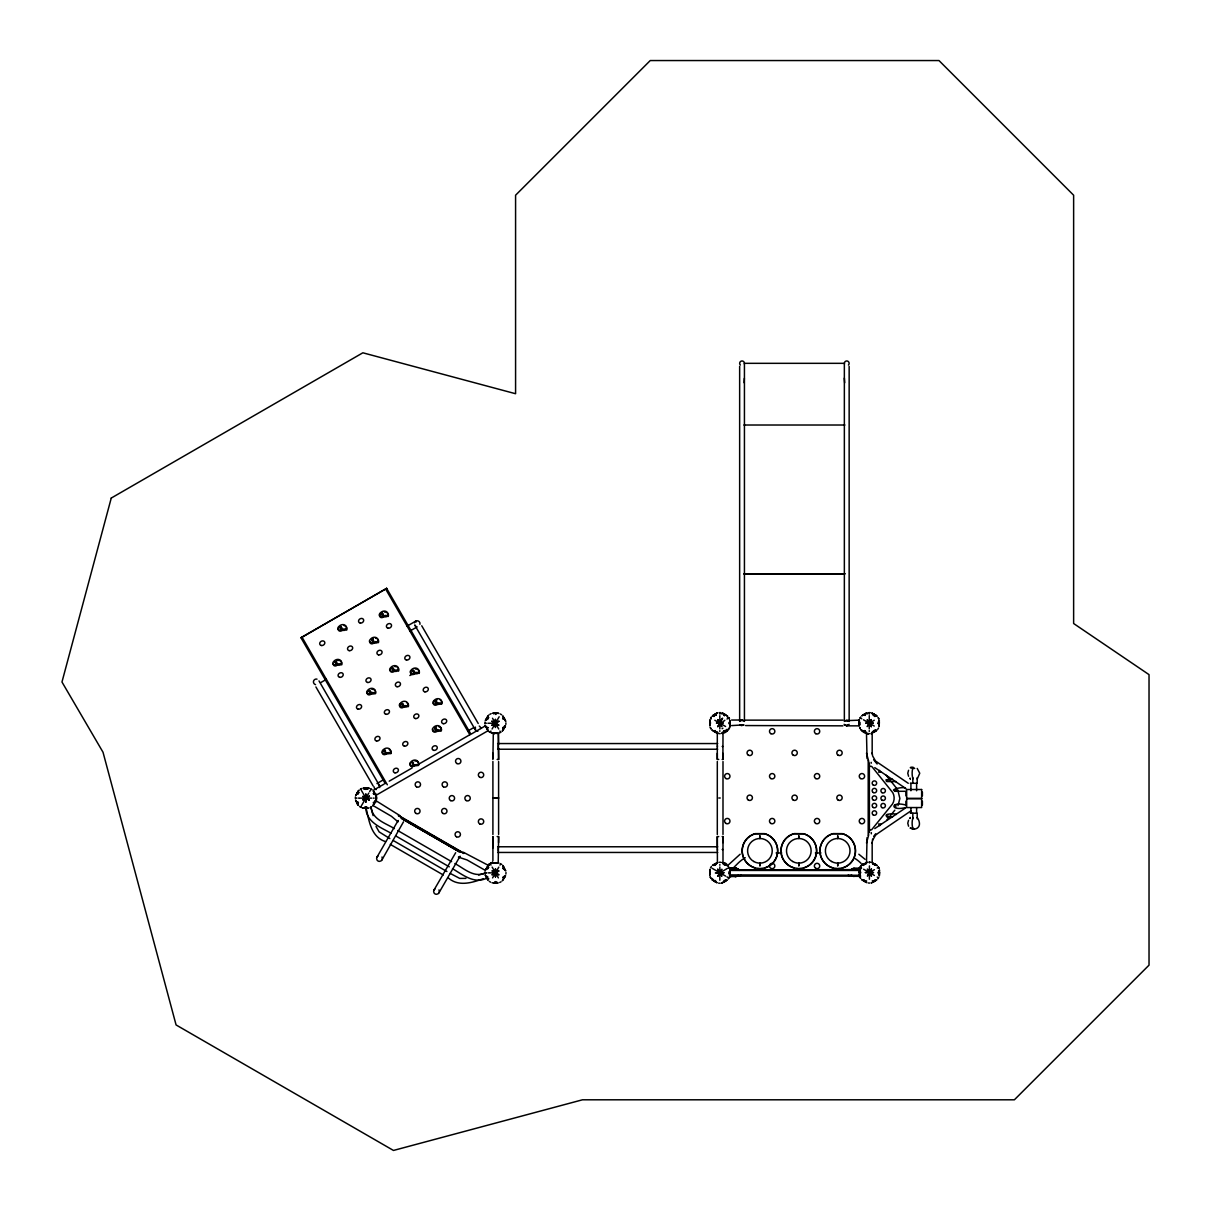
<?xml version="1.0" encoding="UTF-8"?>
<svg xmlns="http://www.w3.org/2000/svg" width="1211" height="1211" viewBox="0 0 1211 1211"><rect width="100%" height="100%" fill="white"/><g stroke="black" fill="none" stroke-linecap="round" stroke-linejoin="round"><path stroke-width="1.5" d="M373.609 793.659L374.078 792.176L376.137 796.142L373.23 790.738L374.82 793.81M492.907 860.779L492.907 836.756L492.907 847.927M492.907 753.242L492.907 759.252L493.301 733.382M498.599 842.644L498.599 836.589L497.176 836.559M498.221 733.382L498.599 759.418L498.599 748.216M503.216 877.37L503.685 878.49L505.547 875.583L504.154 877.869L503.17 876.961M713.869 716.518L713.869 714.914L716.397 714.687M713.869 865.532L713.869 864.518L717.835 862.459L714.702 864.003L715.201 865.365M717.412 862.626L717.306 836.756L717.306 847.927M718.728 759.403L717.306 759.403L717.306 753.242M719.818 880.23L719.834 866.955M719.834 865.244L719.834 864.472M719.818 731.414L719.818 730.642M719.818 728.931L719.834 717.351M719.834 716.488L719.834 715.656M719.834 714.142L719.834 712.598M722.997 753.363L722.997 759.403L722.165 759.403M725.767 879.958L724.284 880.488M730.763 876.597L729.612 876.522L730.899 876.522M730.808 867.999L729.643 868.09L730.944 868.075M738.543 875.341L735.107 876.522M860.264 868.529L858.69 868.438M863.458 865.35L863.458 864.336L867.424 862.277L864.245 863.867L865.986 864.109M863.806 879.761L866.713 882.652L864.412 881.245M869.241 731.414L869.241 730.642M869.241 728.931L869.256 717.351M869.256 716.488L869.256 715.656M869.256 714.142L869.256 712.598M869.407 879.231L869.422 865.91M869.422 862.883L869.422 862.081M874.857 716.534L874.857 715.398M875.023 865.365L872.102 862.489L874.403 863.882M875.19 729.764L875.19 731.368L871.239 733.427L874.403 731.838L873.298 730.899M875.356 879.776L874.478 881.336L876.794 879.943L873.721 881.532L872.329 880.73M729.31 874.085L729.325 871.587M365.858 798.155L362.967 793.114M495.435 723.194L489.622 723.239M495.087 873.07L491.923 874.887L499.023 870.876L495.42 872.889L491.969 870.815L499.008 874.887L495.45 872.843L495.511 868.817M355.353 798.549L355.413 796.944M376.273 799.305L376.364 797.701M484.915 723.663L484.975 722.074M484.99 873.298L485.036 871.708M505.835 724.42L505.91 722.831M505.895 874.054L505.986 872.465M365.889 794.053L365.813 802.197M495.435 876.961L495.45 868.817M912.822 817.486L912.64 818.878A5.979 1.62 -90 0 0 912.61 827.461L914.184 829.005M896.11 790.072L895.625 791.086M905.964 807.434C889.994 811.794 889.888 800.743 905.904 805.043M744.114 382.752L744.341 378.377M403.49 821.845L381.949 859.901M376.106 800.698L376.106 795.203M379.679 787.559L379.391 785.409L318.993 680.9M867.061 837.588L866.501 862.065M866.501 843.023L868.756 834.667M872.177 843.401L872.601 839.072M871.178 762.355L871.314 763.172M729.733 723.89L729.9 720.439L729.839 723.118L729.506 721.862M710.13 874.009L709.934 869.331L709.752 875.447L710.312 871.753M859.326 722.392L859.174 725.843L859.235 723.164L859.144 724.178M710.13 724.42L709.934 719.728L709.752 725.843L710.312 722.15M717.427 745.598L717.412 747.126M714.747 881.502L711.917 879.595L717.124 882.804L714.218 880.957M723.088 863.988L723.966 863.473L727.72 865.88L722.513 862.656L725.434 864.533L724.299 865.002M865.169 730.838L864.245 731.944L861.339 730.006L865.093 732.413L864.76 730.884L863.64 731.353L866.546 733.215L864.306 731.883L864.563 730.536M874.418 863.776L872.677 863.806M715.141 730.536L714.868 731.959L716.079 732.171M724.511 715.762L724.768 714.323L722.513 713.067M873.933 715.762L874.206 714.323L871.95 713.067M729.718 726.57L729.945 723.088M729.718 876.158L729.506 871.466M729.718 726.555L729.945 723.149M729.718 876.158L729.9 870.043L729.325 873.721M917.227 779.006L919.755 773.254L917.196 768.425M878.808 723.633L878.656 721.166A9.431 9.431 0 0 1 878.808 723.633L878.656 724.405L878.747 722.619M346.225 629.039L346.422 628.085A4.481 3.678 -30 0 0 343.53 624.649A4.481 3.678 -30 0 0 338.58 626.904L338.217 627.328A2.331 1.907 -30 0 0 337.839 628.872L338.02 629.342A2.331 1.907 -30 0 0 341.457 629.508C346.755 627.828 348.435 630.643 342.032 630.447A2.331 1.907 -30 0 1 338.565 630.295L338.414 629.856A2.331 1.907 -30 0 1 338.505 628.781M346.785 630.008L346.982 629.054A4.481 3.678 -30 0 0 344.091 625.618M341.214 663.84L341.426 662.886A4.481 3.678 -30 0 0 338.535 659.45A4.481 3.678 -30 0 0 333.57 661.706L333.222 662.114A2.331 1.907 -30 0 0 332.843 663.658L333.01 664.128A2.331 1.907 -30 0 0 336.461 664.294C341.759 662.629 343.44 665.444 337.036 665.248A2.331 1.907 -30 0 1 333.57 665.096L333.403 664.627A2.331 1.907 -30 0 1 333.509 663.583M341.774 664.809L341.986 663.855A4.481 3.678 -30 0 0 336.87 660.616M377.847 641.709L378.059 640.755A4.481 3.678 -30 0 0 375.168 637.304A4.481 3.678 -30 0 0 370.203 639.559L369.855 639.983A2.331 1.907 -30 0 0 369.476 641.527L369.643 641.997A2.331 1.907 -30 0 0 373.094 642.163C378.392 640.483 380.072 643.313 373.669 643.117A2.331 1.907 -30 0 1 370.203 642.965L370.036 642.496A2.331 1.907 -30 0 1 370.142 641.452M378.407 642.663L378.619 641.724A4.481 3.678 -30 0 0 377.575 639.09M387.656 615.521L387.868 614.567A4.481 3.678 -30 0 0 384.977 611.116A4.481 3.678 -30 0 0 380.012 613.387L379.664 613.795A2.331 1.907 -30 0 0 379.27 615.339L379.452 615.809A2.331 1.907 -30 0 0 382.903 615.975C388.201 614.31 389.881 617.126 383.463 616.929A2.331 1.907 -30 0 1 380.012 616.777L379.845 616.338A2.331 1.907 -30 0 1 379.815 615.793M388.216 616.49L388.428 615.536A4.481 3.678 -30 0 0 386.536 612.372M375.107 692.768L375.319 691.814A4.481 3.678 -30 0 0 372.413 688.363A4.481 3.678 -30 0 0 367.463 690.618L367.1 691.042A2.331 1.907 -30 0 0 366.721 692.586L366.903 693.055A2.331 1.907 -30 0 0 370.354 693.222C372.201 691.027 375.91 694.387 375.864 692.783A4.481 3.678 -30 0 0 371.883 689.301M398.101 670.061L398.313 669.108A4.481 3.678 -30 0 0 395.407 665.672A4.481 3.678 -30 0 0 390.457 667.927L390.093 668.336A2.331 1.907 -30 0 0 389.715 669.88L389.897 670.349A2.331 1.907 -30 0 0 393.348 670.516C398.646 668.85 400.311 671.666 393.908 671.469A2.331 1.907 -30 0 1 390.457 671.318L390.275 670.849A2.331 1.907 -30 0 1 390.653 669.305M398.661 671.03L398.873 670.077A4.481 3.678 -30 0 0 396.981 666.928M383.281 751.365L382.933 751.789A2.331 1.907 -30 0 0 382.555 753.333L382.721 753.802A2.331 1.907 -30 0 0 386.173 753.969L390.926 753.514L390.578 751.592A4.481 3.678 -30 0 0 387.687 748.141A4.481 3.678 -30 0 0 382.721 750.411L382.373 750.82A2.331 1.907 -30 0 0 381.995 752.364L382.161 752.833A2.331 1.907 -30 0 0 385.613 753M390.926 753.514L391.138 752.561A4.481 3.678 -30 0 0 389.246 749.397M407.744 705.725L407.956 704.772A4.481 3.678 -30 0 0 405.064 701.32A4.481 3.678 -30 0 0 400.099 703.591L399.751 704A2.331 1.907 -30 0 0 399.373 705.544L399.539 706.013A2.331 1.907 -30 0 0 402.991 706.18C408.289 704.514 409.969 707.33 403.566 707.133A2.331 1.907 -30 0 1 400.099 706.982L399.933 706.543A2.331 1.907 -30 0 1 400.311 704.969M408.304 706.694L408.516 705.741A4.481 3.678 -30 0 0 406.624 702.577M418.612 672.468L418.824 671.515A4.481 3.678 -30 0 0 415.933 668.078A4.481 3.678 -30 0 0 410.968 670.334L410.62 670.743A2.331 1.907 -30 0 0 410.241 672.287L410.408 672.756A2.331 1.907 -30 0 0 413.859 672.922C419.157 671.257 420.838 674.073 414.434 673.876A2.331 1.907 -30 0 1 410.968 673.725L410.801 673.286A2.331 1.907 -30 0 1 411.165 671.711M419.173 673.437L419.384 672.483A4.481 3.678 -30 0 0 417.492 669.335M441.334 703.091L441.546 702.153A4.481 3.678 -30 0 0 438.654 698.702A4.481 3.678 -30 0 0 433.689 700.957L433.326 701.381A2.331 1.907 -30 0 0 432.948 702.925L433.129 703.394A2.331 1.907 -30 0 0 436.581 703.561C438.427 701.351 442.136 704.726 442.106 703.107A4.481 3.678 -30 0 0 440.214 699.958M440.774 730.036L440.986 729.098A4.481 3.678 -30 0 0 438.094 725.646A4.481 3.678 -30 0 0 433.129 727.902L432.781 728.326A2.331 1.907 -30 0 0 432.403 729.87L432.569 730.339A2.331 1.907 -30 0 0 436.021 730.505C437.867 728.295 441.576 731.671 441.546 730.051A4.481 3.678 -30 0 0 438.654 726.615M365.54 789.421L365.843 787.998M365.858 808.252L366.161 806.829M495.783 881.593L495.602 883.001L497.025 882.108M372.216 641.149L373.654 640.513M413.572 763.051C411.513 761.916 412.89 763.823 413.511 764.595M880.806 772.088L878.717 772.224L879.655 770.363M503.155 727.72L504.669 727.387L502.262 731.141L504.23 728.205L502.792 727.932M486.216 868.741L488.608 864.972L486.716 867.818M504.154 877.869L502.338 880.791L504.745 877.036L504.23 876.158M498.251 850.97L498.205 848.2M717.412 848.881L717.427 850.41M375.773 802.303L376.772 797.943L375.773 793.599M475.363 727.1L475.363 729.93L477.83 731.353M871.314 832.608L871.314 833.804M872.601 840.283L875.523 835.196L878.111 833.213L911.156 810.734M711.311 718.895L710.751 717.896M908.568 770.272L907.766 773.254L908.568 776.251M908.568 820.241L907.766 823.223L908.568 826.22M374.623 803.196L372.716 806.026L374.88 801.864M897.987 805.633L899.879 798.503L897.79 789.905M498.205 747.808L498.251 745.037M338.55 626.95L339.125 627.873A4.481 3.678 -30 0 1 340.806 626.299M379.982 613.432L380.209 614.764M410.514 762.43L410.529 762.385A4.481 3.678 -30 0 1 415.494 760.114A4.481 3.678 -30 0 1 418.385 763.566L418.189 764.519L413.435 764.958A2.331 1.907 -30 0 1 409.969 764.807L409.802 764.338A2.331 1.907 -30 0 1 410.181 762.794L410.741 763.763A2.331 1.907 -30 0 0 410.362 765.307L410.529 765.776A2.331 1.907 -30 0 0 413.98 765.942L418.582 765.428M335.629 663.098L337.203 662.962M369.506 692.011L371.096 692.071M403.596 705.407L403.202 704.363L402.113 705.362M385.658 751.274C383.932 749.564 384.992 751.804 385.265 752.652M717.82 726.676L719.576 723.497M717.82 876.28L721.892 869.226L717.79 876.204M871.254 719.606L867.212 726.615L869.014 723.497M871.42 869.029L867.409 876.098L871.481 869.059M356.594 793.977L357.639 792.509M869.241 723.194L874.266 720.257M873.479 872.541L869.362 872.586L874.433 869.68M364.314 788.906L365.798 787.998L367.115 789.088M360.575 807.253L361.332 805.92M361.711 805.285L368.749 793.114M369.612 791.646L371.005 789.209M367.402 807.343L365.101 808.04M377.03 857.055L398.162 820.468M493.861 714.021L494.376 713.143L498.826 713.34L495.344 713.128L496.389 713.733M490.394 731.898L490.894 731.035M492.075 729.007L499.159 716.761M434.038 889.964L455.654 852.726M438.957 892.81L460.089 856.207M487.019 876.31L487.73 877.354M492.574 877.899L498.811 867.121M499.992 865.093L500.476 864.23M715.353 715.398L715.928 714.414M864.79 715.398L864.942 714.172L861.869 715.762L864.139 714.49L865.199 715.398M859.719 873.842L859.901 871.572M879.095 871.299L878.914 873.555M869.816 722.119L871.314 719.637M717.79 726.615C730.793 705.71 711.644 731.701 724.844 720.257M851.045 869.619L853.195 868.438L859.356 868.332A10.929 10.929 0 0 1 862.883 863.806M710.524 718.259L711.372 716.912M728.265 729.37L729.128 728.038M710.524 867.863L711.372 866.501M728.265 878.974L729.128 877.627M859.946 718.259L860.794 716.912M877.687 729.37L878.55 728.038M860.113 867.682L860.96 866.334M877.854 878.792L878.717 877.46M888.102 780.974L886.437 781.413L886.013 779.778L892.537 779.188M873.721 836.347L875.735 833.728M741.177 875.023L739.982 876.204M487.2 717.639L485.323 720.545L486.655 718.305L488.018 718.562M487.261 867.273L485.399 870.179L486.731 867.939L488.094 868.196M886.967 819.877L894.823 810.174M373.609 794.068L374.608 793.054M486.519 877.188L488.109 880.261L486.822 877.99L487.73 876.931M358.108 802.182L357.124 803.241L355.565 800.108L357.623 804.074M487.655 727.296L486.716 728.401L485.127 725.238L487.655 729.189M503.155 719.198L504.109 718.093L502.777 715.868L504.366 718.94M503.231 868.832L504.17 867.727L502.853 865.502M844.112 724.329L846.61 725.843L849.123 724.345M488.548 715.338L486.64 718.168L488.548 715.338M413.118 671.53L414.525 671.409M437.035 702.955L436.581 701.729L435.884 703.046M723.906 715.444L725.434 714.929M873.328 715.444L874.857 714.929M373.548 802.212L374.532 803.12L375.925 800.819L373.594 803.726M727.675 865.562L740.133 854.224M732.64 868.635L737.877 863.382A35.528 35.528 0 0 1 745.265 857.721M713.597 715.958L716.246 714.263M374.532 803.12L373.245 802.802M486.746 867.924L487.776 868.802M864.094 714.445L863.307 714.914M895.746 807.071L894.929 807.434M854.466 868.438L851.727 869.014M487.897 865.244L490.001 863.625M488.094 865.441L490.334 863.958L488.275 865.623M713.067 716.367L716.306 714.323M725.071 731.081L723.981 731.701M876.007 729.915L874.039 731.429A9.567 9.567 0 0 1 871.708 732.398M459.65 856.782L458.424 857.131L467.037 859.946L484.839 870.103M383.357 615.37L382.025 615.158L383.297 614.219M725.767 880.972L724.844 881.411L727.19 880.109L723.724 881.472M874.781 828.596L905.601 807.934M865.229 714.535L864.472 714.853M739.891 720.833L741.904 720L743.917 720.833M743.902 724.859L731.565 725.601M723.618 731.035L724.98 731.838L727.205 730.521L724.133 732.11L724.284 730.899L725.767 731.368L721.817 733.427L724.98 731.838L724.45 730.521M471.7 733.805L485.278 725.919M491.863 725.253L498.917 721.196M737.499 876.158L735.289 876.597M488.048 730.717L376.379 795.097M470.912 734.169L386.627 588.349L301.009 637.834L385.295 783.653M386.672 588.425L300.979 637.682L302.19 637.486L387.338 784.804M407.093 626.132L415.767 621.122L416.236 621.924M320.597 682.686L326.38 679.341M409.923 631.052L417.159 626.874M409.848 675.526L413.042 673.679M376.954 783.532L382.737 780.187M467.734 731.066L473.516 727.72M412.134 767.956L389.215 781.171M486.383 719.501L487.67 718.759M366.842 788.618L364.572 788.437M373.533 790.178L384.054 784.122M419.142 763.914L469.611 734.865M726.994 719.016L728.961 717.881M722.104 728.704L722.876 728.25M486.444 869.15L487.73 868.408M872.525 714.384L874.251 714.354L871.95 713.067M878.762 724.133L879.322 720.439L879.141 726.57L879.337 722.104L878.475 721.605M725.601 869.422C716.821 875.689 708.677 871.814 723.89 872.783M726.312 868.998L727.629 868.242M860.37 871.314L859.341 875.265M877.218 868.075L878.505 867.333M878.444 873.827L879.489 869.861L879.443 872.495L878.626 871.027M866.652 881.033L865.26 881.835L861.505 879.428L864.366 881.336M725.571 730.793L722.286 732.398M495.496 872.843L489.683 872.874M905.904 788.906C906.055 785.439 886.952 790.056 895.928 790.934M498.947 721.241L491.908 725.222M489.804 714.369L491.212 713.612M360.242 789.239L361.65 788.497M499.598 732.867L501.021 732.14M370.036 807.737L371.474 807.01M489.865 864.003L491.272 863.261M499.674 882.501L501.097 881.775M367.66 692.011A2.331 1.907 -30 0 0 367.281 693.555L367.448 694.024A2.331 1.907 -30 0 0 370.899 694.191L375.501 693.676M433.659 701.018L433.886 702.35A2.331 1.907 -30 0 0 433.508 703.894L433.689 704.363A2.331 1.907 -30 0 0 437.141 704.514L441.743 704.015M433.069 729.794A2.331 1.907 -30 0 0 432.963 730.838L433.129 731.308A2.331 1.907 -30 0 0 436.581 731.474L441.182 730.96M492.574 862.187L487.67 865.017L463.313 852.226M490.198 863.504L492.65 862.489M915.319 829.005C921.238 827.31 919.845 821.225 917.227 817.486M714.747 714.49L712.446 715.762L714.717 714.49L715.762 715.398M860.188 874.115L859.295 872.647L860.673 872.208M877.99 723.512L879.368 723.088L877.945 722.831M878.157 872.934L879.519 872.45L879.307 875.992L879.534 872.571L878.111 872.253M867.621 713.718L866.773 713.9M740.239 720.53L743.569 720.545M739.891 724.844L743.569 725.147M846.625 720.167L848.29 720.712L844.96 720.696L858.735 720.182M844.945 725.298L848.29 725.298M502.792 718.623L504.079 718.214L503.155 717.29M488.033 727.872L486.444 727.554L487.655 727.705M373.23 793.508L374.517 793.099M358.471 802.742L356.882 802.424M502.853 868.257L504.139 867.863L502.853 865.517M860.688 876.068L858.781 876.401L858.826 874.705M874.266 731.807L876.628 730.521L874.266 731.807L873.873 730.521M485.656 872.677C474.303 878.565 464.252 868.544 454.882 863.534M478.602 875.008L485.838 873.07M483.325 878.717C471.912 882.774 458.333 887.012 448.146 877.778M486.277 878.369C473.97 884.181 462.587 874.63 452.536 868.711M858.811 876.401L860.219 876.234M714.793 864.079L712.446 865.365L716.397 864.291M491.984 733.139L498.115 733.321M365.919 808.252L368.553 808.206L365.979 808.237L365.495 806.859M495.45 862.868L492.771 862.822L496.222 862.974M896.246 814.503C895.186 813.065 881.88 813.837 887.33 816.85M465.947 878.384L459.696 878.399L450.189 873.403M759.918 863.14L759.918 865.789L759.918 862.943M798.821 863.14L798.821 865.789L798.821 862.943M760.281 868.499L764.519 868.03A17.802 17.802 0 0 0 764.519 833.637L755.316 833.637A17.802 17.802 0 0 0 755.316 868.03L759.569 868.484M837.709 863.14L837.709 865.789L837.709 862.943M799.169 868.484L803.423 868.03A17.711 17.711 0 0 0 803.393 833.713L794.204 833.637A17.711 17.711 0 0 0 794.234 867.939L798.458 868.484M838.057 868.484L842.311 868.03A17.802 17.802 0 0 0 842.311 833.637L833.107 833.637A17.802 17.802 0 0 0 833.107 868.03L837.361 868.484M494.239 713.052L492.71 713.173L495.284 713.203L494.088 712.901M498.099 733.321L494.648 733.17M745.552 720.136L842.977 720.151M723.89 872.707L719.818 872.798M865.35 872.601L869.407 872.51M495.481 862.762L498.887 862.989M493.543 883.061L495.466 883.016L492.06 882.789M493.482 733.427L495.405 733.366M497.403 862.701L494.436 862.792M386.627 588.349L385.734 589.197L469.944 734.895M731.565 720.045L741.904 720M743.902 425.016L844.884 425.016M743.902 573.787L844.884 573.787M743.902 573.832L844.884 573.832M717.306 733.382L717.306 759.252M722.165 733.382L722.997 733.382L722.891 759.403M867.924 734.154L866.501 734.154L867.046 758.586M871.345 734.154L872.177 734.154L872.177 754.014M497.615 743.554L717.699 743.554M722.165 746.46L722.997 746.46M497.63 749.231L717.699 749.231M497.176 759.464L498.599 759.464M887.058 781.579L896.246 781.579M910.324 783.29L917.196 783.29L917.196 777.674M894.99 791.298L905.964 791.298M492.907 797.822L498.599 797.822M718.789 798.004L720.227 798.004M492.907 798.185L498.599 798.185M906.676 798.443L921.632 798.443M906.676 798.639L921.632 798.639M910.324 813.202L917.196 813.202L917.196 818.818M887.027 816.895L892.537 816.895M717.306 836.604L718.728 836.604M722.165 836.604L722.997 836.604L722.997 862.626L722.165 862.626M722.891 836.604L722.997 842.644M497.63 846.777L717.699 846.777M722.165 849.547L722.997 849.547M497.615 852.453L717.699 852.453M776.13 852.968L781.731 852.968M815.366 852.968L820.982 852.968M498.221 862.626L498.599 836.589M859.871 869.604L729.718 869.982M731.293 870.437L858.826 870.437M859.871 875.281L729.718 874.902M851 875.129L854.421 876.31M729.416 876.128L858.826 876.128M859.886 876.31L853.149 876.31L854.239 876.401M487.67 717.639L488.79 717.639M485.414 723.239L486.398 723.239M487.912 723.239L488.744 723.239M846.61 725.843L858.75 725.858M503.14 728.855L505.487 725.949L504.094 728.235L503.095 727.327M873.706 730.899L875.19 730.899M715.338 730.884L714.218 731.353L717.124 733.215L711.917 730.006L714.747 731.913M358.108 792.509L359.243 792.509M355.852 798.11L356.851 798.11M358.365 798.11L359.198 798.11M360.061 798.125L371.641 798.125M373.351 798.125L374.123 798.14M713.869 864.987L715.353 864.987M487.73 867.273L488.866 867.273M730.278 867.969L736.439 868.09L739.179 870.361L738.589 869.271M729.688 868.075L738.271 868.923M853.225 868.438L860.733 868.681M484.93 872.874L486.474 872.874M487.988 872.874L488.82 872.874M729.643 876.522L736.364 876.522M487.73 878.838L488.85 878.838M842.962 725.843L745.552 725.556M873.479 872.601L865.396 872.525M868.832 712.643L870.421 712.704M719.41 712.643L720.999 712.704M868.075 733.563L869.665 733.654M718.638 733.563L720.242 733.654M868.998 862.081L870.588 862.126M719.41 862.247L720.999 862.308M868.226 882.986L869.831 883.076M718.638 883.167L720.242 883.243M858.871 868.363L859.931 868.438M879.792 825.69L878.641 823.964L880.851 824.07M736.409 868.09L735.168 868.09M894.929 805.043L896.079 805.905M887.058 814.503L888.102 815.094M722.316 713.9L721.166 713.657M494.209 733.927L487.67 730.884M495.42 733.26L496.571 733.442M365.828 788.104L363.149 788.043L365.752 788.073L366.222 789.39M358.471 793.447L357.109 793.19L355.777 795.43L357.169 793.129L358.153 794.038M502.868 877.566L504.215 877.824M860.703 872.874L859.401 872.586L859.341 875.265M495.39 713.234L495.768 714.505M716.715 732.125L717.911 732.458M390.366 752.546L386.006 752.818L386.188 753.953M740.224 725.132L741.904 725.677M714.808 881.532L716.079 881.775L715.338 880.488M724.072 714.626L725.147 715.262L723.572 714.339M717.336 732.383L714.49 731.02M722.513 713.067L727.735 716.276L723.966 713.885L724.299 715.398M491.878 721.241L498.947 725.253L491.938 721.211M375.365 800.335L400.008 815.684M398.601 815.487L463.828 853.149M398.313 815.669L463.813 853.498M400.947 817.531L460.891 852.135M400.72 817.682L459.241 851.469M402.173 818.742L459.226 851.681M402.037 818.848L459.211 851.802M374.093 806.163L391.456 816.305L397.889 821.724M394.423 828.627C385.401 823.026 371.686 819.332 371.111 806.556M397.692 830.519L451.612 861.642M391.108 833.244C380.95 827.507 366.994 822.42 365.873 808.857M395.952 836.044L449.311 866.849M389.851 838.572L379.134 831.896L376.031 826.462M393.121 840.449L446.92 871.526M385.461 841.584C370.854 836.922 369.098 820.649 366.07 807.934M390.275 844.37L443.317 874.993M860.113 717.866L861.732 718.789M863.488 719.803L874.251 726.04M714.808 720.242L725.586 726.479M860.279 867.288L861.611 868.06M863.64 869.226L874.418 875.462M877.203 877.082L878.49 877.824M712.023 868.226L725.586 876.083M726.978 876.885L728.946 878.02M357.124 802.015L358.108 802.59M367.13 807.813L364.602 807.162M713.915 730.687L716.079 731.959M500.294 713.945L501.642 714.793M489.168 731.686L490.516 732.549M500.355 863.579L501.717 864.442M370.733 788.83L372.095 789.678M489.244 881.32L490.591 882.183M359.622 806.556L360.969 807.434M340.927 629.099L340.866 627.949L342.138 627.994M436.581 728.855L435.143 729.673M908.265 783.29L875.523 761.023L872.601 755.936L872.177 752.818M874.781 767.623L905.011 787.952M858.841 854.224L865.048 859.31M849.547 875.992L848.366 874.811M415.767 626.042L414.722 624.997L475.363 729.93M378.347 784.365L379.391 785.409M487.715 719.167L486.64 718.199L486.655 719.97M727.478 717.381L727.766 717.896M504.245 867.818L504.2 868.983L503.231 866.94L505.744 870.891L504.139 867.863M486.822 877.96L485.187 874.872L487.246 878.838M873.691 759.766L877.112 763.99M886.225 775.282L896.973 788.8M357.639 804.301L358.486 805.497L357.215 803.241L357.487 804.543M871.299 726.645L867.197 719.637L871.254 726.691M871.466 876.068L867.348 869.059L871.42 876.113M717.76 719.637L721.832 726.691L717.835 719.637M717.76 869.241L721.832 876.28L717.835 869.241M421.731 625.769L478.209 723.482M436.596 703.546L437.141 704.514M382.918 615.96L383.463 616.929M413.874 672.907L414.434 673.876M436.036 730.49L436.596 731.459M393.348 670.5L393.908 671.469M373.109 642.148L373.669 643.117M403.006 706.164L403.566 707.133M400.069 703.636L400.629 704.605M341.472 629.493L342.032 630.447M413.435 764.958L413.995 765.927M370.354 693.207L370.914 694.175M336.476 664.279L337.036 665.248M382.691 750.457L383.251 751.425M315.904 686.925L373.139 785.954M872.995 714.112L873.721 715.398M492.514 718.229L498.735 729.022M499.901 731.05L500.4 731.913M490.985 865.078L490.41 864.003M492.15 867.106L498.372 877.899M494.482 882.395L498.175 882.955L495.541 882.91L495.117 881.623M360.711 789.194L361.362 790.314M361.726 790.95L362.528 792.357M710.206 876.931L710.948 878.353L710.191 876.931M868.756 761.537L866.501 753.197M438.987 889.903L439.366 891.357A2.982 2.982 0 0 1 437.898 893.885L436.475 894.278A2.785 2.785 0 0 1 434.007 892.855L433.644 891.417A2.982 2.982 0 0 1 435.097 888.889M381.995 856.994L382.358 858.448A2.982 2.982 0 0 1 380.905 860.96L379.467 861.369A2.785 2.785 0 0 1 376.999 859.946L376.636 858.508A2.982 2.982 0 0 1 378.089 855.98M914.699 768.425C903.769 767.729 917.408 765.746 912.61 769.03A5.979 1.62 -90 0 0 912.61 777.492L912.822 779.006M505.683 721.256L504.185 718.184L505.683 721.256M869.347 829.096L870.346 830.125L871.708 829.671L892.492 804.013A11.338 11.338 0 0 0 892.764 792.66L872.177 766.941A1.832 1.832 0 0 0 869.347 766.941L869.407 832.714M371.171 808.388L373.109 815.624M859.295 872.631L859.507 869.15L859.28 872.556M844.688 382.752L844.355 378.15M495.511 876.946L495.45 873.313M365.828 794.068L365.873 797.686M365.889 802.182L365.828 798.549M397.783 821.028L397.798 821.845M922.388 792.055L922.388 795.899M922.388 801.167L922.388 805.027M916.606 783.29L916.606 790.768M916.606 807.601L916.606 813.202M912.822 777.674L912.822 783.29M912.822 813.202L912.822 818.818M910.914 783.29L910.914 790.768M910.914 807.601L910.914 813.202M905.934 792.055L905.934 795.899M905.934 801.167L905.934 805.027M872.177 842.205L872.177 862.065M869.407 762.824L869.407 766.608M868.211 760.16L868.211 835.378M849.153 366.343L849.153 721.438M844.355 721.438L844.355 363.33L744.432 363.33L744.432 721.438M739.649 366.343L739.649 721.438M722.997 761.552L722.997 834.455M717.306 761.462L717.306 834.546M498.599 733.382L498.599 744.598M498.599 761.552L498.599 834.455M492.907 761.462L492.907 834.546M504.654 725.722A9.567 9.567 0 0 1 503.7 728.038M503.761 868.09A9.567 9.567 0 0 1 504.73 870.406M875.598 730.082A9.431 9.431 0 0 1 873.54 731.444M860.158 724.768A9.431 9.431 0 0 1 860.007 722.316M872.48 714.051A9.431 9.431 0 0 1 874.675 715.156M866.758 732.383A9.567 9.567 0 0 1 864.457 731.429M874.039 714.853A9.567 9.567 0 0 1 876.022 716.382M725.571 880.397A9.567 9.567 0 0 1 723.406 881.623M713.915 880.276A9.567 9.567 0 0 1 712.174 878.49M714.066 865.093A9.567 9.567 0 0 1 716.246 863.867M723.572 863.927A9.567 9.567 0 0 1 725.722 865.199M875.598 879.686A9.431 9.431 0 0 1 873.54 881.033M866.349 881.472A9.431 9.431 0 0 1 864.139 880.382M860.158 874.372A9.431 9.431 0 0 1 860.506 869.498M863.231 865.456A9.431 9.431 0 0 1 865.275 864.094M872.48 863.655A9.431 9.431 0 0 1 874.675 864.76M878.656 870.77A9.431 9.431 0 0 1 878.808 873.222M375.107 800.607A9.567 9.567 0 0 1 374.138 802.908M363.376 788.876A9.567 9.567 0 0 1 368.326 788.876M842.296 867.924A17.696 17.696 0 0 0 842.296 833.743L833.123 833.713A17.696 17.696 0 0 0 833.123 867.924M764.504 867.924A17.696 17.696 0 0 0 764.504 833.743L755.346 833.743A17.696 17.696 0 0 0 755.346 867.924M803.393 867.924A17.696 17.696 0 0 0 803.393 833.743L794.234 833.713A17.696 17.696 0 0 0 794.234 867.924M853.71 857.721A35.528 35.528 0 0 1 861.097 863.382M414.434 622.848A2.846 2.846 0 0 1 414.722 622.166M415.176 621.576A2.846 2.846 0 0 1 419.929 624.316M315.556 684.639A2.846 2.846 0 0 1 313.543 681.157A2.846 2.846 0 0 1 317.025 679.144M479.253 726.055A2.846 2.846 0 0 1 480.676 728.507M376.197 789.572A2.846 2.846 0 0 1 374.093 786.832M384.023 750.502A4.481 3.678 -30 0 1 384.962 749.806M394.877 666.61A4.481 3.678 -30 0 1 395.967 666.625M434.991 701.063A4.481 3.678 -30 0 1 436.989 699.882M417.053 761.371A4.481 3.678 -30 0 1 418.945 764.535M411.831 762.476A4.481 3.678 -30 0 1 412.769 761.78M414.949 761.053A4.481 3.678 -30 0 1 416.054 761.083M400.659 704.545A4.481 3.678 -30 0 1 401.401 703.682M372.443 638.969A4.481 3.678 -30 0 1 373.503 638.485M375.728 638.273A4.481 3.678 -30 0 1 376.727 638.56M381.314 613.477A4.481 3.678 -30 0 1 382.252 612.781M384.432 612.055A4.481 3.678 -30 0 1 385.522 612.085M415.388 669.017A4.481 3.678 -30 0 1 416.493 669.032M435.37 727.311A4.481 3.678 -30 0 1 436.429 726.827M740.345 365.026A2.392 2.392 0 0 1 741.42 361.029A2.392 2.392 0 0 1 744.341 363.951M844.445 363.951A2.392 2.392 0 0 1 847.367 361.029A2.392 2.392 0 0 1 848.442 365.026M724.284 862.595A10.929 10.929 0 0 1 726.721 864.094M868.136 733.821A10.929 10.929 0 0 1 860.839 729.749M730.036 726.857A10.929 10.929 0 0 1 724.284 732.943M770.832 863.655A2.679 2.679 0 0 1 774.843 865.744A2.679 2.679 0 0 1 771.256 868.514A2.679 2.679 0 0 1 770.272 864.079M495.39 722.074C495.36 738.877 495.466 710.433 495.39 722.074M710.342 722.467L710.327 723.709L710.342 722.467M729.325 722.573L729.31 723.815L729.325 722.573M759.918 835.908L759.918 838.512L759.918 835.908M798.806 835.908L798.821 838.512L798.821 835.908M837.709 835.908L837.709 838.512L837.709 835.908M859.341 719.728L859.144 723.27L859.356 719.728M340.064 627.328C340.927 630.098 342.577 625.088 340.064 627.328M335.069 662.129C335.947 664.884 337.551 659.889 335.069 662.129M371.701 639.983C372.579 642.753 374.184 637.743 371.701 639.983M381.495 613.81C382.388 616.55 383.948 611.6 381.495 613.81M368.946 691.042C369.839 693.797 371.383 688.832 368.946 691.042M391.94 668.351C392.833 671.106 394.423 666.111 391.94 668.351M392.5 669.32C393.393 672.075 394.983 667.079 392.5 669.32M401.598 704.015C402.476 706.77 404.08 701.774 401.598 704.015M412.451 670.758C413.345 673.513 414.934 668.517 412.451 670.758M435.173 701.381C436.066 704.136 437.655 699.141 435.173 701.381M434.628 728.326C435.521 731.081 437.05 726.116 434.628 728.326M111.261 498.054L61.973 682.005L103.026 752.258L176.079 1024.945L393.469 1150.45L582.476 1099.8L1014.379 1099.8L1149.027 965.152L1149.027 674.633L1073.627 623.514L1073.627 195.213L938.979 60.55L650.246 60.55L515.583 195.213L515.583 393.726L362.861 352.795L111.261 498.054M358.002 791.358L357.078 793.054L358.986 790.208L358.002 791.373M719.818 723.088C731.792 723.209 707.92 723.134 719.818 723.088M726.948 729.461L726.055 730.324L726.948 729.461M724.98 881.441L721.817 883.031L724.98 881.441M863.246 864.351L862.035 865.199L864.382 863.897L863.307 864.321M362.891 799.85L369.4 796.127L362.891 799.85M716.397 713.355L714.762 714.369L717.835 712.855L716.397 713.37M865.82 713.355L864.185 714.369L867.258 712.855L865.82 713.37M874.463 881.336L871.405 882.849L874.463 881.336M865.82 723.149L873.313 723.179L865.82 723.149M367.781 787.937L365.858 787.998L369.279 788.225L367.781 787.952M365.843 808.252L362.437 808.025L365.843 808.252M921.632 789.511L906.676 789.511L906.676 807.555L921.632 807.555L921.632 789.511M913.76 829.217L910.324 828.067L913.76 829.217M362.876 796.414L369.355 800.199L362.876 796.414M876.007 715.292L874.312 714.384L877.158 716.276L876.007 715.292M876.174 864.715L874.478 863.806L877.324 865.698L876.174 864.715M488.033 730.611L486.777 728.386L488.033 730.627M878.868 718.956L878.126 717.533L878.868 718.94M860.37 728.75L859.628 727.327L860.355 728.765M879.035 868.378L878.293 866.955L879.035 868.363M860.537 878.172L859.795 876.764L860.521 878.187M729.446 718.956L728.704 717.533L729.446 718.94M710.948 728.75L710.206 727.327L710.933 728.765M729.446 868.544L728.704 867.137L729.446 868.544M450.568 800.577A2.679 2.679 0 0 0 454.594 798.261A2.679 2.679 0 0 0 450.568 795.93A2.679 2.679 0 0 0 450.568 800.577M466.22 800.562A2.679 2.679 0 0 0 470.262 798.231A2.679 2.679 0 0 0 466.22 795.899A2.679 2.679 0 0 0 466.22 800.562M479.692 823.874A2.679 2.679 0 0 0 483.719 821.558A2.679 2.679 0 0 0 479.692 819.226A2.679 2.679 0 0 0 479.692 823.874M442.954 813.429A2.679 2.679 0 0 0 446.98 811.113A2.679 2.679 0 0 0 442.954 808.781A2.679 2.679 0 0 0 442.954 813.429M443.438 786.832A2.679 2.679 0 0 0 447.464 784.516A2.679 2.679 0 0 0 443.438 782.185A2.679 2.679 0 0 0 443.438 786.832M416.508 786.832A2.679 2.679 0 0 0 420.535 784.516A2.679 2.679 0 0 0 416.508 782.185A2.679 2.679 0 0 0 416.508 786.832M456.895 763.52A2.679 2.679 0 0 0 460.922 761.189A2.679 2.679 0 0 0 456.895 758.858A2.679 2.679 0 0 0 456.895 763.52M456.411 836.756A2.679 2.679 0 0 0 460.437 834.424A2.679 2.679 0 0 0 456.411 832.108A2.679 2.679 0 0 0 456.411 836.756M416.024 813.429A2.679 2.679 0 0 0 420.05 811.113A2.679 2.679 0 0 0 416.024 808.781A2.679 2.679 0 0 0 416.024 813.429M479.692 777.235A2.679 2.679 0 0 0 483.719 774.919A2.679 2.679 0 0 0 479.692 772.588A2.679 2.679 0 0 0 479.692 777.235M831.548 861.49A12.307 12.307 0 0 0 850.016 850.833A12.307 12.307 0 0 0 831.548 840.162A12.307 12.307 0 0 0 831.548 861.49M753.757 861.49A12.307 12.307 0 0 0 772.24 850.833A12.307 12.307 0 0 0 753.757 840.162A12.307 12.307 0 0 0 753.757 861.49M792.66 861.49A12.307 12.307 0 0 0 811.128 850.833A12.307 12.307 0 0 0 792.66 840.162A12.307 12.307 0 0 0 792.66 861.49M910.309 779.006A2.785 2.77 -90 0 0 910.006 778.113A2.77 2.77 0 0 1 910.294 779.006M910.006 818.364A2.785 2.77 -90 0 0 910.309 817.486A2.77 2.77 0 0 1 909.991 818.364M873.267 800.017A2.24 2.24 0 0 0 876.658 798.125A2.24 2.24 0 0 0 873.313 796.127A2.24 2.24 0 0 0 873.267 800.017M882.002 807.616A2.24 2.24 0 0 0 885.408 805.724A2.24 2.24 0 0 0 882.062 803.741A2.24 2.24 0 0 0 882.002 807.616M873.267 814.973A2.24 2.24 0 0 0 876.658 813.081A2.24 2.24 0 0 0 873.313 811.098A2.24 2.24 0 0 0 873.267 814.973M873.267 792.539A2.24 2.24 0 0 0 876.658 790.647A2.24 2.24 0 0 0 873.313 788.649A2.24 2.24 0 0 0 873.267 792.539M873.267 785.061A2.24 2.24 0 0 0 876.658 783.169A2.24 2.24 0 0 0 873.313 781.171A2.24 2.24 0 0 0 873.267 785.061M882.002 792.66A2.24 2.24 0 0 0 885.408 790.768A2.24 2.24 0 0 0 882.062 788.77A2.24 2.24 0 0 0 882.002 792.66M882.002 800.138A2.24 2.24 0 0 0 885.408 798.246A2.24 2.24 0 0 0 882.062 796.263A2.24 2.24 0 0 0 882.002 800.138M873.267 807.495A2.24 2.24 0 0 0 876.658 805.603A2.24 2.24 0 0 0 873.313 803.62A2.24 2.24 0 0 0 873.267 807.495M397.041 686.713A2.679 2.195 -30 0 0 400.447 683.61A2.679 2.195 -30 0 0 396.239 682.928A2.679 2.195 -30 0 0 397.041 686.713M443.287 723.678A2.679 2.195 -30 0 0 446.692 720.575A2.679 2.195 -30 0 0 442.484 719.894A2.679 2.195 -30 0 0 443.287 723.678M415.434 718.547A2.679 2.195 -30 0 0 418.839 715.444A2.679 2.195 -30 0 0 414.646 714.762A2.679 2.195 -30 0 0 415.434 718.547M433.841 750.381A2.679 2.195 -30 0 0 437.232 747.278A2.679 2.195 -30 0 0 433.038 746.581A2.679 2.195 -30 0 0 433.841 750.381M394.983 772.83A2.679 2.195 -30 0 0 398.374 769.727A2.679 2.195 -30 0 0 394.18 769.046A2.679 2.195 -30 0 0 394.983 772.83M376.591 740.996A2.679 2.195 -30 0 0 379.982 737.893A2.679 2.195 -30 0 0 375.788 737.211A2.679 2.195 -30 0 0 376.591 740.996M388.095 628.191A2.679 2.195 -30 0 0 391.501 625.088A2.679 2.195 -30 0 0 387.308 624.407A2.679 2.195 -30 0 0 388.095 628.191M404.429 746.143A2.679 2.195 -30 0 0 407.835 743.039A2.679 2.195 -30 0 0 403.626 742.343A2.679 2.195 -30 0 0 404.429 746.143M339.791 677.343A2.679 2.195 -30 0 0 343.182 674.239A2.679 2.195 -30 0 0 338.989 673.558A2.679 2.195 -30 0 0 339.791 677.343M321.399 645.508A2.679 2.195 -30 0 0 324.79 642.405A2.679 2.195 -30 0 0 320.597 641.724A2.679 2.195 -30 0 0 321.399 645.508M367.644 682.474A2.679 2.195 -30 0 0 371.035 679.371A2.679 2.195 -30 0 0 366.842 678.69A2.679 2.195 -30 0 0 367.644 682.474M358.184 709.177A2.679 2.195 -30 0 0 361.589 706.074A2.679 2.195 -30 0 0 357.381 705.377A2.679 2.195 -30 0 0 358.184 709.177M424.894 691.844A2.679 2.195 -30 0 0 428.285 688.741A2.679 2.195 -30 0 0 424.092 688.06A2.679 2.195 -30 0 0 424.894 691.844M378.649 654.894A2.679 2.195 -30 0 0 382.04 651.79A2.679 2.195 -30 0 0 377.847 651.094A2.679 2.195 -30 0 0 378.649 654.894M386.037 714.308A2.679 2.195 -30 0 0 389.427 711.205A2.679 2.195 -30 0 0 385.234 710.524A2.679 2.195 -30 0 0 386.037 714.308M349.237 650.655A2.679 2.195 -30 0 0 352.643 647.552A2.679 2.195 -30 0 0 348.45 646.856A2.679 2.195 -30 0 0 349.237 650.655M360.257 623.059A2.679 2.195 -30 0 0 363.648 619.956A2.679 2.195 -30 0 0 359.455 619.26A2.679 2.195 -30 0 0 360.257 623.059M406.502 660.025A2.679 2.195 -30 0 0 409.893 656.922A2.679 2.195 -30 0 0 405.7 656.226A2.679 2.195 -30 0 0 406.502 660.025M793.266 800.093A2.679 2.679 0 0 0 797.292 797.761A2.679 2.679 0 0 0 793.266 795.445A2.679 2.679 0 0 0 793.266 800.093M725.949 823.435A2.679 2.679 0 0 0 729.976 821.103A2.679 2.679 0 0 0 725.949 818.772A2.679 2.679 0 0 0 725.949 823.435M860.582 823.435A2.679 2.679 0 0 0 864.624 821.103A2.679 2.679 0 0 0 860.582 818.772A2.679 2.679 0 0 0 860.582 823.435M860.582 778.552A2.679 2.679 0 0 0 864.624 776.221A2.679 2.679 0 0 0 860.582 773.905A2.679 2.679 0 0 0 860.582 778.552M815.714 868.317A2.679 2.679 0 0 0 819.741 865.986A2.679 2.679 0 0 0 815.714 863.655A2.679 2.679 0 0 0 815.714 868.317M815.714 778.552A2.679 2.679 0 0 0 819.741 776.221A2.679 2.679 0 0 0 815.714 773.905A2.679 2.679 0 0 0 815.714 778.552M815.714 823.435A2.679 2.679 0 0 0 819.741 821.103A2.679 2.679 0 0 0 815.714 818.772A2.679 2.679 0 0 0 815.714 823.435M815.714 733.669A2.679 2.679 0 0 0 819.741 731.353A2.679 2.679 0 0 0 815.714 729.022A2.679 2.679 0 0 0 815.714 733.669M770.832 733.669A2.679 2.679 0 0 0 774.858 731.353A2.679 2.679 0 0 0 770.832 729.022A2.679 2.679 0 0 0 770.832 733.669M793.266 755.21A2.679 2.679 0 0 0 797.292 752.894A2.679 2.679 0 0 0 793.266 750.563A2.679 2.679 0 0 0 793.266 755.21M770.832 823.435A2.679 2.679 0 0 0 774.858 821.103A2.679 2.679 0 0 0 770.832 818.772A2.679 2.679 0 0 0 770.832 823.435M748.383 800.093A2.679 2.679 0 0 0 752.425 797.761A2.679 2.679 0 0 0 748.383 795.445A2.679 2.679 0 0 0 748.383 800.093M838.148 755.21A2.679 2.679 0 0 0 842.175 752.894A2.679 2.679 0 0 0 838.148 750.563A2.679 2.679 0 0 0 838.148 755.21M770.832 778.552A2.679 2.679 0 0 0 774.858 776.221A2.679 2.679 0 0 0 770.832 773.905A2.679 2.679 0 0 0 770.832 778.552M748.383 755.21A2.679 2.679 0 0 0 752.425 752.894A2.679 2.679 0 0 0 748.383 750.563A2.679 2.679 0 0 0 748.383 755.21M725.949 778.552A2.679 2.679 0 0 0 729.976 776.221A2.679 2.679 0 0 0 725.949 773.905A2.679 2.679 0 0 0 725.949 778.552M838.148 800.093A2.679 2.679 0 0 0 842.175 797.761A2.679 2.679 0 0 0 838.148 795.445A2.679 2.679 0 0 0 838.148 800.093"/></g></svg>
